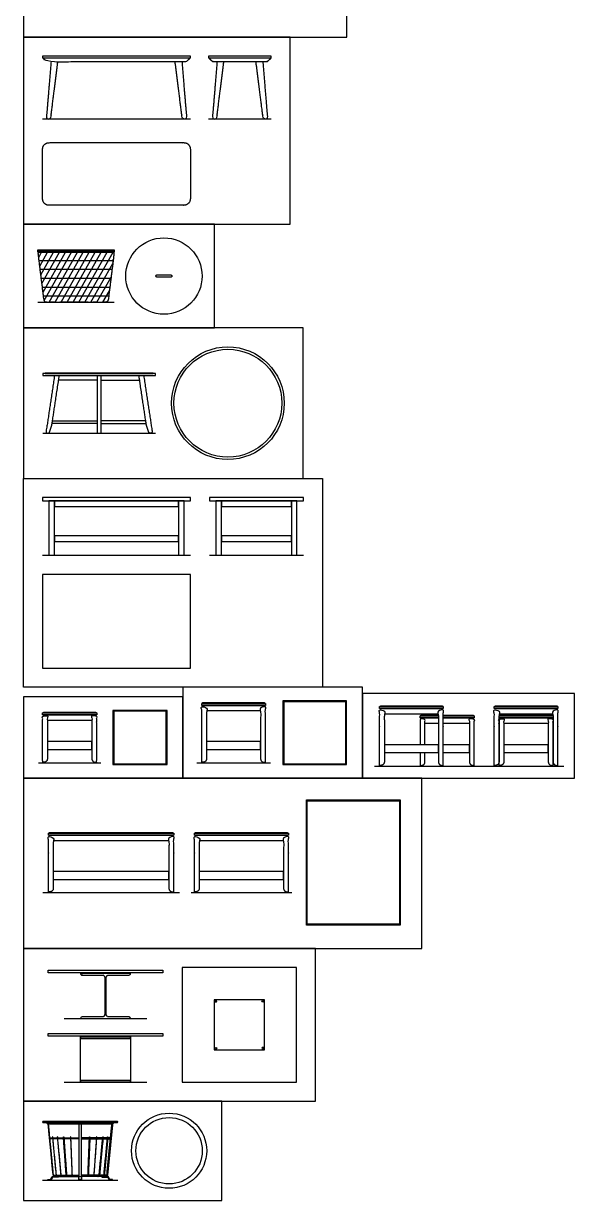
# Model space of a CAD drawing. Header units: millimetres. Extents: x 0.1 to 26.4, y -0.3 to 15.
# Drawn here: x 10.78 to 15.19, y 0.1 to 9.51 of the extents above; entities that cross this region are included whole.
import ezdxf

# ---------------------------------------------------------------- set-up
doc = ezdxf.new("R2010")
doc.units = ezdxf.units.MM
for name, color, linetype, true_color in [('2D$AG-DETAILS', 7, 'Continuous', 0x66ffff), ('2D$AG-DETAILS-DIAGRAM', 7, 'Continuous', 0xccff66), ('2D$AG-DIAGRAM', 7, 'Continuous', 0xfecc66), ('2D$AG-FURNITURE', 7, 'Continuous', 0x66ccff), ('2D$X-VPRT', 6, 'Continuous', 0xff00ff), ('AG-DIAGRAM', 7, 'Continuous', 0xfecc66), ('AG-FURNITURE', 7, 'Continuous', 0x66ccff), ('X-VPRT', 6, 'Continuous', 0xff00ff)]:
    doc.layers.add(name, color=color, linetype=linetype, true_color=true_color)

msp = doc.modelspace()

# ---------------------------------------------------------------- linework, layer by layer
at = {"layer": '2D$AG-DETAILS'}
for points in [[(12.8628, 3.594), (13.3581, 3.594), (13.3581, 4.0893), (12.8628, 4.0893)], [(11.505, 3.594), (11.9241, 3.594), (11.9241, 4.0131), (11.505, 4.0131)], [(13.7873, 3.299), (13.7873, 2.3117), (13.05, 2.3117), (13.05, 3.299)]]:
    msp.add_lwpolyline(points, close=True, dxfattribs=at)
msp.add_circle((12.4167, 6.475), 0.4309, dxfattribs=at)
at = {"layer": '2D$AG-DETAILS-DIAGRAM'}
msp.add_lwpolyline([(12.3082, 1.3084), (12.7083, 1.3084), (12.7083, 1.7084), (12.3082, 1.7084)], close=True, dxfattribs=at)
at = {"layer": '2D$AG-DETAILS-DIAGRAM', "extrusion": (0, 0, -1)}
for centre in [(-12.321, 1.6957), (-12.6955, 1.3212)]:
    msp.add_circle(centre, 0.00635, dxfattribs=at)
at = {"layer": '2D$AG-DETAILS-DIAGRAM'}
for centre in [(12.6955, 1.6957), (12.321, 1.3212)]:
    msp.add_circle(centre, 0.00635, dxfattribs=at)
at = {"layer": '2D$AG-DIAGRAM'}
for points in [[(10.9368, 8.7467), (12.1168, 8.7467)], [(12.263, 8.7467), (12.763, 8.7467)], [(10.8994, 7.2807), (11.5094, 7.2807)], [(10.9382, 6.235), (11.8382, 6.235)], [(10.9048, 3.6004), (11.4006, 3.6004)], [(12.1686, 3.6004), (12.7561, 3.6004)], [(13.5889, 3.5755), (15.1014, 3.5755)], [(10.938, 2.5653), (12.0298, 2.5653)], [(12.1224, 2.5653), (12.9275, 2.5653)], [(11.11, 1.5584), (11.768, 1.5584)], [(11.11, 1.0512), (11.768, 1.0512)], [(10.9368, 0.2668), (11.5368, 0.2668)]]:
    msp.add_lwpolyline(points, dxfattribs=at)
at = {"layer": '2D$AG-FURNITURE'}
for p, q in [((11.0848, 0.2959), (11.0848, 0.2962)), ((11.3888, 0.2959), (11.3888, 0.2962))]:
    msp.add_line(p, q, dxfattribs=at)
for points in [[(10.9368, 9.2467), (10.9368, 9.234), (12.1168, 9.234), (12.1168, 9.2467)], [(12.263, 9.2467), (12.263, 9.234), (12.763, 9.234), (12.763, 9.2467)], [(10.8994, 7.6998), (11.5094, 7.6998), (11.5094, 7.6871), (10.8994, 7.6871)], [(10.8994, 7.6871), (11.5094, 7.6871), (11.5094, 7.6808), (10.8994, 7.6808)], [(10.9382, 6.696), (11.8382, 6.696), (11.8382, 6.7118), (10.9382, 6.7118)], [(10.9573, 6.7118), (11.8192, 6.7118), (11.8192, 6.715), (10.9573, 6.715)], [(12.2083, 4.0766), (12.7163, 4.0766), (12.7163, 4.0607), (12.2083, 4.0607)], [(12.2147, 4.083), (12.71, 4.083), (12.71, 4.0766), (12.2147, 4.0766)], [(12.8564, 3.5877), (13.3644, 3.5877), (13.3644, 4.0957), (12.8564, 4.0957)], [(13.6286, 4.0518), (14.1366, 4.0518), (14.1366, 4.0359), (13.6286, 4.0359)], [(13.635, 4.0581), (14.1303, 4.0581), (14.1303, 4.0518), (13.635, 4.0518)], [(14.5445, 4.0518), (15.0525, 4.0518), (15.0525, 4.0359), (14.5445, 4.0359)], [(14.5508, 4.0581), (15.0461, 4.0581), (15.0461, 4.0518), (14.5508, 4.0518)], [(10.9368, 4.0004), (11.3686, 4.0004), (11.3686, 3.9845), (10.9368, 3.9845)], [(10.9432, 4.0068), (11.3623, 4.0068), (11.3623, 4.0004), (10.9432, 4.0004)], [(11.4987, 3.5877), (11.9305, 3.5877), (11.9305, 4.0195), (11.4987, 4.0195)], [(14.5826, 3.9756), (15.0144, 3.9756), (15.0144, 3.9597), (14.5826, 3.9597)], [(14.5889, 3.9819), (15.008, 3.9819), (15.008, 3.9756), (14.5889, 3.9756)], [(11.3305, 3.7077), (11.3305, 3.7712), (10.9749, 3.7712), (10.9749, 3.7077)], [(12.6782, 3.7077), (12.6782, 3.7712), (12.2464, 3.7712), (12.2464, 3.7077)], [(14.0985, 3.6829), (14.0985, 3.7464), (13.6667, 3.7464), (13.6667, 3.6829)], [(14.9763, 3.6829), (14.9763, 3.7464), (14.6207, 3.7464), (14.6207, 3.6829)], [(13.7936, 3.3053), (13.7936, 2.3053), (13.0436, 2.3053), (13.0436, 3.3053)], [(10.9839, 3.039), (11.9839, 3.039), (11.9839, 3.0231), (10.9839, 3.0231)], [(10.9902, 3.0453), (11.9775, 3.0453), (11.9775, 3.039), (10.9902, 3.039)], [(12.15, 3.039), (12.9, 3.039), (12.9, 3.0231), (12.15, 3.0231)], [(12.1563, 3.0453), (12.8936, 3.0453), (12.8936, 3.039), (12.1563, 3.039)], [(11.9458, 2.6701), (11.9458, 2.7336), (11.022, 2.7336), (11.022, 2.6701)], [(12.8619, 2.6701), (12.8619, 2.7336), (12.1881, 2.7336), (12.1881, 2.6701)], [(10.9818, 1.9458), (11.8962, 1.9458), (11.8962, 1.9236), (10.9818, 1.9236)], [(11.2455, 1.9184), (11.2582, 1.9184), (11.2582, 1.9236), (11.2455, 1.9236)], [(11.6326, 1.9184), (11.6199, 1.9184), (11.6199, 1.9236), (11.6326, 1.9236)], [(12.051, 1.0512), (12.9654, 1.0512), (12.9654, 1.9656), (12.051, 1.9656)], [(10.9818, 1.4386), (11.8962, 1.4386), (11.8962, 1.4163), (10.9818, 1.4163)], [(11.239, 1.3984), (11.6391, 1.3984), (11.6391, 1.4111), (11.239, 1.4111)], [(11.239, 1.0512), (11.239, 1.4111), (11.6391, 1.4111), (11.6391, 1.0512)], [(11.2455, 1.4112), (11.2582, 1.4112), (11.2582, 1.4163), (11.2455, 1.4163)], [(11.6326, 1.4112), (11.6199, 1.4112), (11.6199, 1.4163), (11.6326, 1.4163)], [(11.239, 1.0512), (11.6391, 1.0512), (11.6391, 1.0639), (11.239, 1.0639)], [(11.2273, 0.2962), (11.2463, 0.2962), (11.2463, 0.7178), (11.2273, 0.7178)], [(11.0629, 0.2906), (11.0169, 0.2906), (11.0039, 0.2668), (10.9774, 0.2668), (10.9774, 0.2724), (11.0006, 0.2724), (11.0136, 0.2962), (11.0629, 0.2962)], [(11.2273, 0.2962), (11.2463, 0.2962), (11.2463, 0.2668), (11.2273, 0.2668)], [(11.4107, 0.2906), (11.4567, 0.2906), (11.4697, 0.2668), (11.4963, 0.2668), (11.4963, 0.2724), (11.473, 0.2724), (11.46, 0.2962), (11.4107, 0.2962)], [(11.2273, 0.2668), (11.2463, 0.2668), (11.2463, 0.2724), (11.2273, 0.2724)]]:
    msp.add_lwpolyline(points, close=True, dxfattribs=at)
for points in [[(10.9054, 7.6396), (10.9286, 7.6809)], [(10.914, 7.5703), (10.9763, 7.6809)], [(10.9227, 7.501), (11.0239, 7.6809)], [(10.9314, 7.4318), (11.0715, 7.6809)], [(10.94, 7.3625), (11.1191, 7.6809)], [(10.95, 7.2955), (11.1667, 7.6808)], [(10.9893, 7.2807), (11.2143, 7.6808)], [(11.0369, 7.2807), (11.262, 7.6808)], [(11.0845, 7.2807), (11.3096, 7.6808)], [(11.1322, 7.2807), (11.3572, 7.6808)], [(11.1798, 7.2807), (11.4048, 7.6808)], [(11.2274, 7.2807), (11.4525, 7.6808)], [(11.275, 7.2807), (11.4998, 7.6803)], [(10.9083, 7.616), (11.5006, 7.616)], [(10.9172, 7.5449), (11.4917, 7.5449)], [(11.3227, 7.2807), (11.4975, 7.5915)], [(10.9261, 7.4738), (11.4828, 7.4738)], [(11.3703, 7.2807), (11.4839, 7.4827)], [(10.935, 7.4026), (11.4739, 7.4026)], [(11.4179, 7.2807), (11.4703, 7.3738)], [(10.9439, 7.3315), (11.465, 7.3315)], [(11.3724, 6.696), (11.3724, 6.235), (11.4041, 6.235), (11.4041, 6.696)], [(11.3724, 6.6579), (11.0645, 6.6579)], [(11.4041, 6.6579), (11.7119, 6.6579)], [(11.3724, 6.3122), (11.0125, 6.3122)], [(11.0158, 6.3345), (11.3724, 6.3345)], [(11.7606, 6.3345), (11.4041, 6.3345)], [(11.4041, 6.3122), (11.764, 6.3122)], [(12.2147, 4.0544), (12.2147, 4.0607), (12.71, 4.0607), (12.71, 4.0544)], [(10.9432, 3.9782), (10.9432, 3.9845), (11.3623, 3.9845), (11.3623, 3.9782)], [(12.6782, 4.0163), (12.2464, 4.0163)], [(13.635, 4.0296), (13.635, 4.0359), (14.1303, 4.0359), (14.1303, 4.0296)], [(14.0985, 3.9915), (13.6667, 3.9915)], [(14.0985, 3.9597), (13.9528, 3.9597), (13.9528, 3.9756), (14.0985, 3.9756)], [(14.0985, 3.9756), (13.9591, 3.9756), (13.9591, 3.9819), (14.0985, 3.9819)], [(13.9591, 3.9534), (13.9591, 3.9597), (14.0985, 3.9597)], [(14.1366, 3.9819), (14.3782, 3.9819), (14.3782, 3.9756), (14.1366, 3.9756)], [(14.1366, 3.9756), (14.3846, 3.9756), (14.3846, 3.9597), (14.1366, 3.9597)], [(14.1366, 3.9597), (14.3782, 3.9597), (14.3782, 3.9534)], [(14.5508, 4.0296), (14.5508, 4.0359), (15.0461, 4.0359), (15.0461, 4.0296)], [(15.0144, 3.9915), (14.5826, 3.9915)], [(14.5889, 3.9534), (14.5889, 3.9597), (15.008, 3.9597), (15.008, 3.9534)], [(11.3305, 3.9401), (10.9749, 3.9401)], [(14.0985, 3.9153), (13.9909, 3.9153)], [(14.3465, 3.9153), (14.1366, 3.9153)], [(14.9763, 3.9153), (14.6207, 3.9153)], [(14.1366, 3.6829), (14.3465, 3.6829), (14.3465, 3.7464), (14.1366, 3.7464)], [(10.9902, 3.0167), (10.9902, 3.0231), (11.9775, 3.0231), (11.9775, 3.0167)], [(12.1563, 3.0167), (12.1563, 3.0231), (12.8936, 3.0231), (12.8936, 3.0167)], [(11.9458, 2.9786), (11.022, 2.9786)], [(12.8619, 2.9786), (12.1881, 2.9786)], [(10.9644, 0.7273), (11.5093, 0.7273)]]:
    msp.add_lwpolyline(points, dxfattribs=at)
for centre, radius in [((11.9057, 7.4907), 0.305), ((12.4167, 6.475), 0.45), ((11.9473, 0.5018), 0.3), ((11.9473, 0.5018), 0.2651)]:
    msp.add_circle(centre, radius, dxfattribs=at)
for points, weights, knots in [([(10.9368, 9.234), (10.9511, 9.2206), (10.9654, 9.2073), (10.9686, 9.2043), (10.9725, 9.2043), (11.7668, 9.2043), (12.0812, 9.2043), (12.0851, 9.2043), (12.0883, 9.2073), (12.1025, 9.2206), (12.1168, 9.234)], [1, 1, 1, 0.953737888657, 1, 1, 1, 0.953737888657, 1, 1, 1], [-0.127152, -0.127152, -0.127152, -0.012816, -0.012816, 0.012014, 0.012014, 1.252116, 1.252116, 1.276946, 1.276946, 1.391281, 1.391281, 1.391281]), ([(12.263, 9.234), (12.2773, 9.2206), (12.2916, 9.2073), (12.2948, 9.2043), (12.2987, 9.2043), (12.513, 9.2043), (12.7273, 9.2043), (12.7313, 9.2043), (12.7345, 9.2073), (12.7487, 9.2206), (12.763, 9.234)], [1, 1, 1, 0.953737888657, 1, 1, 1, 0.953737888657, 1, 1, 1], [-0.127152, -0.127152, -0.127152, -0.012816, -0.012816, 0.012014, 0.012014, 1.252116, 1.252116, 1.276946, 1.276946, 1.391281, 1.391281, 1.391281]), ([(11.0043, 9.2043), (10.9833, 8.9512), (10.9673, 8.7577), (10.9669, 8.7532), (10.97, 8.7498), (10.973, 8.7465), (10.9775, 8.7465), (10.9847, 8.7465), (10.9919, 8.7465), (11.0009, 8.7465), (11.002, 8.7555), (11.0269, 8.9519), (11.0587, 9.2043)], [1, 1, 1, 0.915769417657, 1, 0.915769417657, 1, 1, 1, 0.750110678877, 1, 1, 1], [0.047014, 0.047014, 0.047014, 0.920585, 0.920585, 0.948447, 0.948447, 0.976309, 0.976309, 1.023293, 1.023293, 1.071994, 1.071994, 2.367923, 2.367923, 2.367923]), ([(12.0493, 9.2043), (12.0703, 8.9512), (12.0863, 8.7577), (12.0867, 8.7532), (12.0837, 8.7498), (12.0806, 8.7465), (12.0761, 8.7465), (12.0689, 8.7465), (12.0618, 8.7465), (12.0527, 8.7465), (12.0516, 8.7555), (12.0268, 8.9519), (11.9949, 9.2043)], [1, 1, 1, 0.915769417657, 1, 0.915769417657, 1, 1, 1, 0.750110678877, 1, 1, 1], [0.047014, 0.047014, 0.047014, 0.920585, 0.920585, 0.948447, 0.948447, 0.976309, 0.976309, 1.023293, 1.023293, 1.071994, 1.071994, 2.367923, 2.367923, 2.367923]), ([(12.3305, 9.2043), (12.3095, 8.9512), (12.2935, 8.7577), (12.2931, 8.7532), (12.2962, 8.7498), (12.2992, 8.7465), (12.3037, 8.7465), (12.3109, 8.7465), (12.318, 8.7465), (12.3271, 8.7465), (12.3282, 8.7555), (12.353, 8.9519), (12.3849, 9.2043)], [1, 1, 1, 0.915769417657, 1, 0.915769417657, 1, 1, 1, 0.750110678877, 1, 1, 1], [0.047014, 0.047014, 0.047014, 0.920585, 0.920585, 0.948447, 0.948447, 0.976309, 0.976309, 1.023293, 1.023293, 1.071994, 1.071994, 2.367923, 2.367923, 2.367923]), ([(12.6955, 9.2043), (12.7165, 8.9512), (12.7325, 8.7577), (12.7329, 8.7532), (12.7298, 8.7498), (12.7268, 8.7465), (12.7223, 8.7465), (12.7151, 8.7465), (12.708, 8.7465), (12.6989, 8.7465), (12.6978, 8.7555), (12.673, 8.9519), (12.6411, 9.2043)], [1, 1, 1, 0.915769417657, 1, 0.915769417657, 1, 1, 1, 0.750110678877, 1, 1, 1], [0.047014, 0.047014, 0.047014, 0.920585, 0.920585, 0.948447, 0.948447, 0.976309, 0.976309, 1.023293, 1.023293, 1.071994, 1.071994, 2.367923, 2.367923, 2.367923]), ([(10.9368, 8.1072), (10.9368, 8.0564), (10.9876, 8.0564), (11.5268, 8.0564), (12.066, 8.0564), (12.1168, 8.0564), (12.1168, 8.1072), (12.1168, 8.3064), (12.1168, 8.5056), (12.1168, 8.5564), (12.066, 8.5564), (11.5268, 8.5564), (10.9876, 8.5564), (10.9368, 8.5564), (10.9368, 8.5056), (10.9368, 8.3064), (10.9368, 8.1072)], [1, 0.707106781187, 1, 1, 1, 0.707106781187, 1, 1, 1, 0.707106781187, 1, 1, 1, 0.707106781187, 1, 1, 1], [0, 0, 0, 0.261799, 0.261799, 3.799857, 3.799857, 4.061657, 4.061657, 5.368743, 5.368743, 5.630543, 5.630543, 9.1686, 9.1686, 9.4304, 9.4304, 10.737486, 10.737486, 10.737486]), ([(11.8517, 7.4812), (11.9057, 7.4812), (11.9597, 7.4812), (11.9692, 7.4812), (11.9692, 7.4907), (11.9692, 7.5002), (11.9597, 7.5002), (11.9057, 7.5002), (11.8517, 7.5002), (11.8422, 7.5002), (11.8422, 7.4907), (11.8422, 7.4812), (11.8517, 7.4812)], [1, 1, 1, 0.707106781187, 1, 0.707106781187, 1, 1, 1, 0.707106781187, 1, 0.707106781187, 1], [0, 0, 0, 0.416667, 0.416667, 0.465754, 0.465754, 0.514841, 0.514841, 0.931508, 0.931508, 0.980595, 0.980595, 1.029683, 1.029683, 1.029683]), ([(11.0321, 6.696), (10.9957, 6.4539), (10.9638, 6.2418), (10.9634, 6.2391), (10.9652, 6.2371), (10.9669, 6.235), (10.9696, 6.235), (10.9742, 6.235), (10.9812, 6.235), (10.9893, 6.235), (10.9927, 6.2452), (11.0016, 6.2723), (11.0106, 6.2995), (11.0382, 6.4827), (11.0702, 6.696)], [1, 1, 1, 0.908948787013, 1, 0.908948787013, 1, 1, 1, 1, 1, 1, 1, 1, 1], [0.006425, 0.006425, 0.006425, 0.986246, 0.986246, 1.002939, 1.002939, 1.019632, 1.019632, 1.456131, 1.456131, 1.517967, 1.517967, 1.711272, 1.711272, 3.126105, 3.126105, 3.126105]), ([(11.7443, 6.696), (11.7807, 6.4539), (11.8127, 6.2418), (11.8131, 6.2391), (11.8113, 6.2371), (11.8095, 6.235), (11.8068, 6.235), (11.8023, 6.235), (11.7953, 6.235), (11.7871, 6.235), (11.7838, 6.2452), (11.7748, 6.2723), (11.7659, 6.2995), (11.7383, 6.4827), (11.7062, 6.696)], [1, 1, 1, 0.908948787013, 1, 0.908948787013, 1, 1, 1, 1, 1, 1, 1, 1, 1], [0.006425, 0.006425, 0.006425, 0.986246, 0.986246, 1.002939, 1.002939, 1.019632, 1.019632, 1.456131, 1.456131, 1.517967, 1.517967, 1.711272, 1.711272, 3.126105, 3.126105, 3.126105]), ([(12.2187, 3.6059), (12.2464, 3.6059), (12.2464, 3.6337), (12.2464, 3.8454), (12.2464, 4.0544), (12.2242, 4.0544), (12.2083, 4.0544), (12.2083, 3.8302), (12.2083, 3.6059), (12.2167, 3.6059), (12.2187, 3.6059)], [1, 0.707106781186, 1, 1, 1, 1, 1, 1, 1, 1, 1], [1.858427, 1.858427, 1.858427, 2.001641, 2.001641, 2.939313, 2.939313, 2.960146, 2.960146, 4.422926, 4.422926, 4.79774, 4.79774, 4.79774]), ([(12.706, 3.6059), (12.6782, 3.6059), (12.6782, 3.6337), (12.6782, 3.8454), (12.6782, 4.0544), (12.7005, 4.0544), (12.7163, 4.0544), (12.7163, 3.8302), (12.7163, 3.6059), (12.708, 3.6059), (12.706, 3.6059)], [1, 0.707106781186, 1, 1, 1, 1, 1, 1, 1, 1, 1], [1.858427, 1.858427, 1.858427, 2.001641, 2.001641, 2.939313, 2.939313, 2.960146, 2.960146, 4.422926, 4.422926, 4.79774, 4.79774, 4.79774]), ([(10.9471, 3.6059), (10.9749, 3.6059), (10.9749, 3.6337), (10.9749, 3.8454), (10.9749, 3.9782), (10.9527, 3.9782), (10.9368, 3.9782), (10.9368, 3.8302), (10.9368, 3.6059), (10.9451, 3.6059), (10.9471, 3.6059)], [1, 0.707106781186, 1, 1, 1, 1, 1, 1, 1, 1, 1], [1.858427, 1.858427, 1.858427, 2.001641, 2.001641, 2.939313, 2.939313, 2.960146, 2.960146, 4.422926, 4.422926, 4.79774, 4.79774, 4.79774]), ([(11.3583, 3.6059), (11.3305, 3.6059), (11.3305, 3.6337), (11.3305, 3.8454), (11.3305, 3.9782), (11.3527, 3.9782), (11.3686, 3.9782), (11.3686, 3.8302), (11.3686, 3.6059), (11.3603, 3.6059), (11.3583, 3.6059)], [1, 0.707106781186, 1, 1, 1, 1, 1, 1, 1, 1, 1], [1.858427, 1.858427, 1.858427, 2.001641, 2.001641, 2.939313, 2.939313, 2.960146, 2.960146, 4.422926, 4.422926, 4.79774, 4.79774, 4.79774]), ([(13.6389, 3.5811), (13.6667, 3.5811), (13.6667, 3.6089), (13.6667, 3.8205), (13.6667, 4.0296), (13.6445, 4.0296), (13.6286, 4.0296), (13.6286, 3.8053), (13.6286, 3.5811), (13.6369, 3.5811), (13.6389, 3.5811)], [1, 0.707106781186, 1, 1, 1, 1, 1, 1, 1, 1, 1], [1.858427, 1.858427, 1.858427, 2.001641, 2.001641, 2.939313, 2.939313, 2.960146, 2.960146, 4.422926, 4.422926, 4.79774, 4.79774, 4.79774]), ([(14.1263, 3.5811), (14.0985, 3.5811), (14.0985, 3.6089), (14.0985, 3.8205), (14.0985, 4.0296), (14.1207, 4.0296), (14.1366, 4.0296), (14.1366, 3.8053), (14.1366, 3.5811), (14.1283, 3.5811), (14.1263, 3.5811)], [1, 0.707106781186, 1, 1, 1, 1, 1, 1, 1, 1, 1], [1.858427, 1.858427, 1.858427, 2.001641, 2.001641, 2.939313, 2.939313, 2.960146, 2.960146, 4.422926, 4.422926, 4.79774, 4.79774, 4.79774]), ([(14.3743, 3.5811), (14.3465, 3.5811), (14.3465, 3.6089), (14.3465, 3.8205), (14.3465, 3.9534), (14.3687, 3.9534), (14.3846, 3.9534), (14.3846, 3.8053), (14.3846, 3.5811), (14.3762, 3.5811), (14.3743, 3.5811)], [1, 0.707106781186, 1, 1, 1, 1, 1, 1, 1, 1, 1], [1.858427, 1.858427, 1.858427, 2.001641, 2.001641, 2.939313, 2.939313, 2.960146, 2.960146, 4.422926, 4.422926, 4.79774, 4.79774, 4.79774]), ([(14.5548, 3.5811), (14.5826, 3.5811), (14.5826, 3.6089), (14.5826, 3.8205), (14.5826, 4.0296), (14.5603, 4.0296), (14.5445, 4.0296), (14.5445, 3.8053), (14.5445, 3.5811), (14.5528, 3.5811), (14.5548, 3.5811)], [1, 0.707106781186, 1, 1, 1, 1, 1, 1, 1, 1, 1], [1.858427, 1.858427, 1.858427, 2.001641, 2.001641, 2.939313, 2.939313, 2.960146, 2.960146, 4.422926, 4.422926, 4.79774, 4.79774, 4.79774]), ([(14.5929, 3.5811), (14.6207, 3.5811), (14.6207, 3.6089), (14.6207, 3.8205), (14.6207, 3.9534), (14.5984, 3.9534), (14.5826, 3.9534), (14.5826, 3.8053), (14.5826, 3.5811), (14.5909, 3.5811), (14.5929, 3.5811)], [1, 0.707106781186, 1, 1, 1, 1, 1, 1, 1, 1, 1], [1.858427, 1.858427, 1.858427, 2.001641, 2.001641, 2.939313, 2.939313, 2.960146, 2.960146, 4.422926, 4.422926, 4.79774, 4.79774, 4.79774]), ([(15.004, 3.5811), (14.9763, 3.5811), (14.9763, 3.6089), (14.9763, 3.8205), (14.9763, 3.9534), (14.9985, 3.9534), (15.0144, 3.9534), (15.0144, 3.8053), (15.0144, 3.5811), (15.006, 3.5811), (15.004, 3.5811)], [1, 0.707106781186, 1, 1, 1, 1, 1, 1, 1, 1, 1], [1.858427, 1.858427, 1.858427, 2.001641, 2.001641, 2.939313, 2.939313, 2.960146, 2.960146, 4.422926, 4.422926, 4.79774, 4.79774, 4.79774]), ([(15.0421, 3.5811), (15.0144, 3.5811), (15.0144, 3.6089), (15.0144, 3.8205), (15.0144, 4.0296), (15.0366, 4.0296), (15.0525, 4.0296), (15.0525, 3.8053), (15.0525, 3.5811), (15.0441, 3.5811), (15.0421, 3.5811)], [1, 0.707106781186, 1, 1, 1, 1, 1, 1, 1, 1, 1], [1.858427, 1.858427, 1.858427, 2.001641, 2.001641, 2.939313, 2.939313, 2.960146, 2.960146, 4.422926, 4.422926, 4.79774, 4.79774, 4.79774]), ([(13.9528, 3.6829), (13.9528, 3.6341), (13.9528, 3.5811), (13.9547, 3.5811), (13.9631, 3.5811), (13.9909, 3.5811), (13.9909, 3.6089), (13.9909, 3.6472), (13.9909, 3.6829)], [1, 1, 1, 1, 1, 0.707106781186, 1, 1, 1], [4.076951, 4.076951, 4.076951, 4.422926, 4.422926, 4.79774, 4.79774, 4.940954, 4.940954, 5.11064, 5.11064, 5.11064]), ([(10.9387, 3.6059), (10.9387, 3.6051), (10.9387, 3.6042), (10.9387, 3.6004), (10.9426, 3.6004), (10.9443, 3.6004), (10.9476, 3.6004), (10.9514, 3.6004), (10.9514, 3.6042), (10.9514, 3.6052), (10.9514, 3.6063)], [1, 1, 1, 0.707106781187, 1, 1, 1, 0.707106781186, 1, 1, 1], [0.0214782, 0.0214782, 0.0214782, 0.02453299, 0.02453299, 0.04429542, 0.04429542, 0.08163312, 0.08163312, 0.10139554, 0.10139554, 0.10504429, 0.10504429, 0.10504429]), ([(11.3667, 3.6059), (11.3667, 3.6051), (11.3667, 3.6042), (11.3667, 3.6004), (11.3629, 3.6004), (11.3606, 3.6004), (11.3578, 3.6004), (11.354, 3.6004), (11.354, 3.6042), (11.354, 3.6052), (11.354, 3.6063)], [1, 1, 1, 0.707106781187, 1, 1, 1, 0.707106781186, 1, 1, 1], [0.0214782, 0.0214782, 0.0214782, 0.02453299, 0.02453299, 0.04429542, 0.04429542, 0.08163312, 0.08163312, 0.10139554, 0.10139554, 0.10504429, 0.10504429, 0.10504429]), ([(12.2103, 3.6059), (12.2103, 3.6051), (12.2103, 3.6042), (12.2103, 3.6004), (12.2141, 3.6004), (12.2163, 3.6004), (12.2191, 3.6004), (12.223, 3.6004), (12.223, 3.6042), (12.223, 3.6052), (12.223, 3.6063)], [1, 1, 1, 0.707106781187, 1, 1, 1, 0.707106781186, 1, 1, 1], [0.0214782, 0.0214782, 0.0214782, 0.02453299, 0.02453299, 0.04429542, 0.04429542, 0.08163312, 0.08163312, 0.10139554, 0.10139554, 0.10504429, 0.10504429, 0.10504429]), ([(12.7144, 3.6059), (12.7144, 3.6051), (12.7144, 3.6042), (12.7144, 3.6004), (12.7106, 3.6004), (12.7081, 3.6004), (12.7056, 3.6004), (12.7017, 3.6004), (12.7017, 3.6042), (12.7017, 3.6052), (12.7017, 3.6063)], [1, 1, 1, 0.707106781187, 1, 1, 1, 0.707106781186, 1, 1, 1], [0.0214782, 0.0214782, 0.0214782, 0.02453299, 0.02453299, 0.04429542, 0.04429542, 0.08163312, 0.08163312, 0.10139554, 0.10139554, 0.10504429, 0.10504429, 0.10504429]), ([(13.6305, 3.5811), (13.6305, 3.5802), (13.6305, 3.5794), (13.6305, 3.5755), (13.6344, 3.5755), (13.6366, 3.5755), (13.6394, 3.5755), (13.6432, 3.5755), (13.6432, 3.5794), (13.6432, 3.5804), (13.6432, 3.5814)], [1, 1, 1, 0.707106781187, 1, 1, 1, 0.707106781186, 1, 1, 1], [0.0214782, 0.0214782, 0.0214782, 0.02453299, 0.02453299, 0.04429542, 0.04429542, 0.08163312, 0.08163312, 0.10139554, 0.10139554, 0.10504429, 0.10504429, 0.10504429]), ([(13.9547, 3.5811), (13.9547, 3.5802), (13.9547, 3.5794), (13.9547, 3.5755), (13.9585, 3.5755), (13.9601, 3.5755), (13.9636, 3.5755), (13.9674, 3.5755), (13.9674, 3.5794), (13.9674, 3.5804), (13.9674, 3.5814)], [1, 1, 1, 0.707106781187, 1, 1, 1, 0.707106781186, 1, 1, 1], [0.0214782, 0.0214782, 0.0214782, 0.02453299, 0.02453299, 0.04429542, 0.04429542, 0.08163312, 0.08163312, 0.10139554, 0.10139554, 0.10504429, 0.10504429, 0.10504429]), ([(14.1347, 3.5811), (14.1347, 3.5802), (14.1347, 3.5794), (14.1347, 3.5755), (14.1309, 3.5755), (14.1284, 3.5755), (14.1258, 3.5755), (14.122, 3.5755), (14.122, 3.5794), (14.122, 3.5804), (14.122, 3.5814)], [1, 1, 1, 0.707106781187, 1, 1, 1, 0.707106781186, 1, 1, 1], [0.0214782, 0.0214782, 0.0214782, 0.02453299, 0.02453299, 0.04429542, 0.04429542, 0.08163312, 0.08163312, 0.10139554, 0.10139554, 0.10504429, 0.10504429, 0.10504429]), ([(14.3826, 3.5811), (14.3826, 3.5802), (14.3826, 3.5794), (14.3826, 3.5755), (14.3788, 3.5755), (14.3754, 3.5755), (14.3738, 3.5755), (14.3699, 3.5755), (14.3699, 3.5794), (14.3699, 3.5804), (14.3699, 3.5814)], [1, 1, 1, 0.707106781187, 1, 1, 1, 0.707106781186, 1, 1, 1], [0.0214782, 0.0214782, 0.0214782, 0.02453299, 0.02453299, 0.04429542, 0.04429542, 0.08163312, 0.08163312, 0.10139554, 0.10139554, 0.10504429, 0.10504429, 0.10504429]), ([(14.5464, 3.5811), (14.5464, 3.5802), (14.5464, 3.5794), (14.5464, 3.5755), (14.5502, 3.5755), (14.5524, 3.5755), (14.5553, 3.5755), (14.5591, 3.5755), (14.5591, 3.5794), (14.5591, 3.5804), (14.5591, 3.5814)], [1, 1, 1, 0.707106781187, 1, 1, 1, 0.707106781186, 1, 1, 1], [0.0214782, 0.0214782, 0.0214782, 0.02453299, 0.02453299, 0.04429542, 0.04429542, 0.08163312, 0.08163312, 0.10139554, 0.10139554, 0.10504429, 0.10504429, 0.10504429]), ([(14.5845, 3.5811), (14.5845, 3.5802), (14.5845, 3.5794), (14.5845, 3.5755), (14.5883, 3.5755), (14.59, 3.5755), (14.5934, 3.5755), (14.5972, 3.5755), (14.5972, 3.5794), (14.5972, 3.5804), (14.5972, 3.5814)], [1, 1, 1, 0.707106781187, 1, 1, 1, 0.707106781186, 1, 1, 1], [0.0214782, 0.0214782, 0.0214782, 0.02453299, 0.02453299, 0.04429542, 0.04429542, 0.08163312, 0.08163312, 0.10139554, 0.10139554, 0.10504429, 0.10504429, 0.10504429]), ([(15.0124, 3.5811), (15.0124, 3.5802), (15.0124, 3.5794), (15.0124, 3.5755), (15.0086, 3.5755), (15.0063, 3.5755), (15.0036, 3.5755), (14.9997, 3.5755), (14.9997, 3.5794), (14.9997, 3.5804), (14.9997, 3.5814)], [1, 1, 1, 0.707106781187, 1, 1, 1, 0.707106781186, 1, 1, 1], [0.0214782, 0.0214782, 0.0214782, 0.02453299, 0.02453299, 0.04429542, 0.04429542, 0.08163312, 0.08163312, 0.10139554, 0.10139554, 0.10504429, 0.10504429, 0.10504429]), ([(15.0505, 3.5811), (15.0505, 3.5802), (15.0505, 3.5794), (15.0505, 3.5755), (15.0467, 3.5755), (15.0442, 3.5755), (15.0417, 3.5755), (15.0378, 3.5755), (15.0378, 3.5794), (15.0378, 3.5804), (15.0378, 3.5814)], [1, 1, 1, 0.707106781187, 1, 1, 1, 0.707106781186, 1, 1, 1], [0.0214782, 0.0214782, 0.0214782, 0.02453299, 0.02453299, 0.04429542, 0.04429542, 0.08163312, 0.08163312, 0.10139554, 0.10139554, 0.10504429, 0.10504429, 0.10504429]), ([(10.9942, 2.5709), (11.022, 2.5709), (11.022, 2.5987), (11.022, 2.8077), (11.022, 3.0167), (10.9997, 3.0167), (10.9839, 3.0167), (10.9839, 2.7938), (10.9839, 2.5709), (10.9922, 2.5709), (10.9942, 2.5709)], [1, 0.707106781186, 1, 1, 1, 1, 1, 1, 1, 1, 1], [1.858427, 1.858427, 1.858427, 2.001641, 2.001641, 2.939313, 2.939313, 2.960146, 2.960146, 4.422926, 4.422926, 4.79774, 4.79774, 4.79774]), ([(11.9736, 2.5709), (11.9458, 2.5709), (11.9458, 2.5987), (11.9458, 2.8077), (11.9458, 3.0167), (11.968, 3.0167), (11.9839, 3.0167), (11.9839, 2.7938), (11.9839, 2.5709), (11.9755, 2.5709), (11.9736, 2.5709)], [1, 0.707106781186, 1, 1, 1, 1, 1, 1, 1, 1, 1], [1.858427, 1.858427, 1.858427, 2.001641, 2.001641, 2.939313, 2.939313, 2.960146, 2.960146, 4.422926, 4.422926, 4.79774, 4.79774, 4.79774]), ([(12.1603, 2.5709), (12.1881, 2.5709), (12.1881, 2.5987), (12.1881, 2.8077), (12.1881, 3.0167), (12.1658, 3.0167), (12.15, 3.0167), (12.15, 2.7938), (12.15, 2.5709), (12.1583, 2.5709), (12.1603, 2.5709)], [1, 0.707106781186, 1, 1, 1, 1, 1, 1, 1, 1, 1], [1.858427, 1.858427, 1.858427, 2.001641, 2.001641, 2.939313, 2.939313, 2.960146, 2.960146, 4.422926, 4.422926, 4.79774, 4.79774, 4.79774]), ([(12.8896, 2.5709), (12.8619, 2.5709), (12.8619, 2.5987), (12.8619, 2.8077), (12.8619, 3.0167), (12.8841, 3.0167), (12.9, 3.0167), (12.9, 2.7938), (12.9, 2.5709), (12.8916, 2.5709), (12.8896, 2.5709)], [1, 0.707106781186, 1, 1, 1, 1, 1, 1, 1, 1, 1], [1.858427, 1.858427, 1.858427, 2.001641, 2.001641, 2.939313, 2.939313, 2.960146, 2.960146, 4.422926, 4.422926, 4.79774, 4.79774, 4.79774]), ([(10.9858, 2.5709), (10.9858, 2.57), (10.9858, 2.5691), (10.9858, 2.5653), (10.9896, 2.5653), (10.9923, 2.5653), (10.9947, 2.5653), (10.9985, 2.5653), (10.9985, 2.5691), (10.9985, 2.5702), (10.9985, 2.5712)], [1, 1, 1, 0.707106781187, 1, 1, 1, 0.707106781186, 1, 1, 1], [0.0214782, 0.0214782, 0.0214782, 0.02453299, 0.02453299, 0.04429542, 0.04429542, 0.08163312, 0.08163312, 0.10139554, 0.10139554, 0.10504429, 0.10504429, 0.10504429]), ([(11.9819, 2.5709), (11.9819, 2.57), (11.9819, 2.5691), (11.9819, 2.5653), (11.9781, 2.5653), (11.9754, 2.5653), (11.9731, 2.5653), (11.9692, 2.5653), (11.9692, 2.5691), (11.9692, 2.5702), (11.9692, 2.5712)], [1, 1, 1, 0.707106781187, 1, 1, 1, 0.707106781186, 1, 1, 1], [0.0214782, 0.0214782, 0.0214782, 0.02453299, 0.02453299, 0.04429542, 0.04429542, 0.08163312, 0.08163312, 0.10139554, 0.10139554, 0.10504429, 0.10504429, 0.10504429]), ([(12.1519, 2.5709), (12.1519, 2.57), (12.1519, 2.5691), (12.1519, 2.5653), (12.1557, 2.5653), (12.1585, 2.5653), (12.1607, 2.5653), (12.1646, 2.5653), (12.1646, 2.5691), (12.1646, 2.5702), (12.1646, 2.5712)], [1, 1, 1, 0.707106781187, 1, 1, 1, 0.707106781186, 1, 1, 1], [0.0214782, 0.0214782, 0.0214782, 0.02453299, 0.02453299, 0.04429542, 0.04429542, 0.08163312, 0.08163312, 0.10139554, 0.10139554, 0.10504429, 0.10504429, 0.10504429]), ([(12.898, 2.5709), (12.898, 2.57), (12.898, 2.5691), (12.898, 2.5653), (12.8942, 2.5653), (12.891, 2.5653), (12.8892, 2.5653), (12.8853, 2.5653), (12.8853, 2.5691), (12.8853, 2.5702), (12.8853, 2.5712)], [1, 1, 1, 0.707106781187, 1, 1, 1, 0.707106781186, 1, 1, 1], [0.0214782, 0.0214782, 0.0214782, 0.02453299, 0.02453299, 0.04429542, 0.04429542, 0.08163312, 0.08163312, 0.10139554, 0.10139554, 0.10504429, 0.10504429, 0.10504429]), ([(11.6264, 1.5711), (11.6391, 1.5711), (11.6391, 1.5584), (11.439, 1.5584), (11.239, 1.5584), (11.239, 1.5711), (11.2517, 1.5711), (11.3327, 1.5711), (11.4136, 1.5711), (11.4327, 1.5711), (11.4327, 1.5902), (11.4327, 1.7384), (11.4327, 1.8866), (11.4327, 1.9057), (11.4136, 1.9057), (11.3327, 1.9057), (11.2517, 1.9057), (11.239, 1.9057), (11.239, 1.9184), (11.3359, 1.9184), (11.4327, 1.9184), (11.439, 1.9184), (11.4454, 1.9184), (11.5422, 1.9184), (11.6391, 1.9184), (11.6391, 1.9057), (11.6264, 1.9057), (11.5454, 1.9057), (11.4644, 1.9057), (11.4454, 1.9057), (11.4454, 1.8866), (11.4454, 1.7384), (11.4454, 1.5902), (11.4454, 1.5711), (11.4644, 1.5711), (11.5454, 1.5711), (11.6264, 1.5711)], [1, 0.707106781187, 1, 1, 1, 0.707106781187, 1, 1, 1, 0.707106781187, 1, 1, 1, 0.707106781187, 1, 1, 1, 0.707106781187, 1, 1, 1, 1, 1, 1, 1, 0.707106781187, 1, 1, 1, 0.707106781187, 1, 1, 1, 0.707106781187, 1, 1, 1], [-2.445357, -2.445357, -2.445357, -2.379908, -2.379908, -1.067408, -1.067408, -1.001958, -1.001958, -0.597196, -0.597196, -0.499021, -0.499021, 0.473479, 0.473479, 0.571654, 0.571654, 0.976416, 0.976416, 1.041865, 1.041865, 1.677282, 1.677282, 1.698115, 1.698115, 2.333532, 2.333532, 2.398982, 2.398982, 2.803744, 2.803744, 2.901919, 2.901919, 3.874419, 3.874419, 3.972593, 3.972593, 4.377355, 4.377355, 4.377355]), ([(11.5321, 0.7368), (11.5368, 0.7368), (11.5368, 0.7321), (11.5368, 0.7273), (11.5321, 0.7273), (11.5207, 0.7273), (11.5093, 0.7273), (11.5073, 0.7273), (11.5059, 0.7259), (11.5025, 0.7225), (11.499, 0.7191), (11.4976, 0.7178), (11.4957, 0.7178), (11.3662, 0.7178), (11.2368, 0.7178), (11.1074, 0.7178), (10.978, 0.7178), (10.976, 0.7178), (10.9746, 0.7191), (10.9712, 0.7225), (10.9677, 0.7259), (10.9663, 0.7273), (10.9644, 0.7273), (10.953, 0.7273), (10.9416, 0.7273), (10.9368, 0.7273), (10.9368, 0.7321), (10.9368, 0.7368), (10.9416, 0.7368), (11.0892, 0.7368), (11.2368, 0.7368), (11.3844, 0.7368), (11.5321, 0.7368)], [1, 0.707106781187, 1, 0.707106781187, 1, 1, 1, 0.925457416863, 1, 1, 1, 0.925457416863, 1, 1, 1, 1, 1, 0.925457416863, 1, 1, 1, 0.925457416863, 1, 1, 1, 0.707106781187, 1, 0.707106781187, 1, 1, 1, 1, 1], [-1.04392, -1.04392, -1.04392, -1.019376, -1.019376, -0.994832, -0.994832, -0.920046, -0.920046, -0.907904, -0.907904, -0.876132, -0.876132, -0.863989, -0.863989, -0.014713, -0.014713, 0.834563, 0.834563, 0.846705, 0.846705, 0.878477, 0.878477, 0.89062, 0.89062, 0.965406, 0.965406, 0.989949, 0.989949, 1.014493, 1.014493, 1.98312, 1.98312, 2.951747, 2.951747, 2.951747]), ([(10.978, 0.7178), (10.9987, 0.5078), (11.019, 0.3019), (11.0196, 0.2962), (11.0253, 0.2962), (11.1263, 0.2962), (11.2273, 0.2962), (11.2273, 0.299), (11.2273, 0.3018), (11.1263, 0.3018), (11.0253, 0.3018), (11.0246, 0.3018), (11.0245, 0.3025), (11.0043, 0.508), (10.9836, 0.7178)], [1, 1, 1, 0.741016238026, 1, 1, 1, 1, 1, 1, 1, 0.741016238015, 1, 1, 1], [0.009936, 0.009936, 0.009936, 0.986372, 0.986372, 1.01715, 1.01715, 1.989357, 1.989357, 2.007637, 2.007637, 3.016482, 3.016482, 3.020345, 3.020345, 4.032258, 4.032258, 4.032258]), ([(11.4957, 0.7178), (11.4749, 0.5078), (11.4546, 0.3019), (11.4541, 0.2962), (11.4483, 0.2962), (11.3473, 0.2962), (11.2463, 0.2962), (11.2463, 0.299), (11.2463, 0.3018), (11.3473, 0.3018), (11.4483, 0.3018), (11.449, 0.3018), (11.4491, 0.3025), (11.4694, 0.508), (11.4901, 0.7178)], [1, 1, 1, 0.741016238026, 1, 1, 1, 1, 1, 1, 1, 0.741016238015, 1, 1, 1], [0.009936, 0.009936, 0.009936, 0.986372, 0.986372, 1.01715, 1.01715, 1.989357, 1.989357, 2.007637, 2.007637, 3.016482, 3.016482, 3.020345, 3.020345, 4.032258, 4.032258, 4.032258]), ([(11.0163, 0.5984), (11.0073, 0.5984), (10.9982, 0.5984), (10.995, 0.5984), (10.995, 0.6016), (10.995, 0.6047), (10.9982, 0.6047), (11.007, 0.6047), (11.0157, 0.6047)], [1, 1, 1, 0.707106781187, 1, 0.707106781187, 1, 1, 1], [1.43342363, 1.43342363, 1.43342363, 1.45827027, 1.45827027, 1.47463273, 1.47463273, 1.4909952, 1.4909952, 1.51500388, 1.51500388, 1.51500388]), ([(11.0479, 0.3018), (11.0479, 0.3018), (11.0479, 0.3019), (11.0331, 0.4563), (11.0183, 0.6108), (11.0182, 0.6123), (11.0166, 0.6122), (11.015, 0.612), (11.0152, 0.6105), (11.03, 0.4561), (11.0448, 0.3018)], [1, 0.998859849559, 1, 1, 1, 0.707106781183, 1, 0.707106781183, 1, 1, 1], [2.024884, 2.024884, 2.024884, 2.025382, 2.025382, 3.02171, 3.02171, 3.029891, 3.029891, 3.038073, 3.038073, 4.033913, 4.033913, 4.033913]), ([(11.0859, 0.3018), (11.0859, 0.3018), (11.0859, 0.3019), (11.0712, 0.4563), (11.0566, 0.6108), (11.0564, 0.6123), (11.0549, 0.6122), (11.0533, 0.612), (11.0534, 0.6105), (11.0681, 0.4561), (11.0827, 0.3018)], [1, 0.998884592962, 1, 1, 1, 0.707106781183, 1, 0.707106781183, 1, 1, 1], [2.004705, 2.004705, 2.004705, 2.005197, 2.005197, 2.982109, 2.982109, 2.99029, 2.99029, 2.998471, 2.998471, 3.974909, 3.974909, 3.974909]), ([(11.1254, 0.3016), (11.1143, 0.4561), (11.1033, 0.6105), (11.1032, 0.6121), (11.1048, 0.6122), (11.1064, 0.6123), (11.1065, 0.6107), (11.1175, 0.4563), (11.1285, 0.3019), (11.1285, 0.3018), (11.1285, 0.3018)], [1, 1, 1, 0.707106781183, 1, 0.707106781183, 1, 1, 1, 0.999364216685, 1], [2.068562, 2.068562, 2.068562, 3.086481, 3.086481, 3.094662, 3.094662, 3.102844, 3.102844, 4.120762, 4.120762, 4.121134, 4.121134, 4.121134]), ([(11.1749, 0.3018), (11.1749, 0.3018), (11.1749, 0.3018), (11.1687, 0.4562), (11.1625, 0.6107), (11.1624, 0.6123), (11.1609, 0.6122), (11.1593, 0.6121), (11.1593, 0.6105), (11.1655, 0.4561), (11.1717, 0.3018)], [1, 0.999800570269, 1, 1, 1, 0.70710678119, 1, 0.70710678119, 1, 1, 1], [1.012184, 1.012184, 1.012184, 1.012392, 1.012392, 2.027683, 2.027683, 2.035864, 2.035864, 2.044045, 2.044045, 3.059127, 3.059127, 3.059127]), ([(11.2988, 0.3018), (11.2988, 0.3018), (11.2988, 0.3018), (11.3049, 0.4562), (11.3111, 0.6107), (11.3112, 0.6123), (11.3128, 0.6122), (11.3144, 0.6121), (11.3143, 0.6105), (11.3081, 0.4561), (11.3019, 0.3018)], [1, 0.999800570269, 1, 1, 1, 0.70710678119, 1, 0.70710678119, 1, 1, 1], [1.012184, 1.012184, 1.012184, 1.012392, 1.012392, 2.027683, 2.027683, 2.035864, 2.035864, 2.044045, 2.044045, 3.059127, 3.059127, 3.059127]), ([(11.3482, 0.3016), (11.3593, 0.4561), (11.3703, 0.6105), (11.3704, 0.6121), (11.3688, 0.6122), (11.3673, 0.6123), (11.3671, 0.6107), (11.3561, 0.4563), (11.3451, 0.3019), (11.3451, 0.3018), (11.3451, 0.3018)], [1, 1, 1, 0.707106781183, 1, 0.707106781183, 1, 1, 1, 0.999364216685, 1], [2.068562, 2.068562, 2.068562, 3.086481, 3.086481, 3.094662, 3.094662, 3.102844, 3.102844, 4.120762, 4.120762, 4.121134, 4.121134, 4.121134]), ([(11.3878, 0.3018), (11.3878, 0.3018), (11.3878, 0.3019), (11.4024, 0.4563), (11.417, 0.6108), (11.4172, 0.6123), (11.4188, 0.6122), (11.4203, 0.612), (11.4202, 0.6105), (11.4056, 0.4561), (11.3909, 0.3018)], [1, 0.998884592962, 1, 1, 1, 0.707106781183, 1, 0.707106781183, 1, 1, 1], [2.004705, 2.004705, 2.004705, 2.005197, 2.005197, 2.982109, 2.982109, 2.99029, 2.99029, 2.998471, 2.998471, 3.974909, 3.974909, 3.974909]), ([(11.4257, 0.3018), (11.4257, 0.3018), (11.4257, 0.3019), (11.4405, 0.4563), (11.4553, 0.6108), (11.4554, 0.6123), (11.457, 0.6122), (11.4586, 0.612), (11.4584, 0.6105), (11.4436, 0.4561), (11.4289, 0.3018)], [1, 0.998859849559, 1, 1, 1, 0.707106781183, 1, 0.707106781183, 1, 1, 1], [2.024884, 2.024884, 2.024884, 2.025382, 2.025382, 3.02171, 3.02171, 3.029891, 3.029891, 3.038073, 3.038073, 4.033913, 4.033913, 4.033913]), ([(11.4573, 0.5984), (11.4663, 0.5984), (11.4754, 0.5984), (11.4786, 0.5984), (11.4786, 0.6016), (11.4786, 0.6047), (11.4754, 0.6047), (11.4666, 0.6047), (11.4579, 0.6047)], [1, 1, 1, 0.707106781187, 1, 0.707106781187, 1, 1, 1], [1.43342363, 1.43342363, 1.43342363, 1.45827027, 1.45827027, 1.47463273, 1.47463273, 1.4909952, 1.4909952, 1.51500388, 1.51500388, 1.51500388]), ([(11.2273, 0.3018), (11.1234, 0.3018), (11.0275, 0.3018), (11.0243, 0.3018), (11.0243, 0.3049), (11.0243, 0.3081), (11.0275, 0.3081), (11.0358, 0.3081), (11.0442, 0.3081)], [1, 1, 1, 0.707106781187, 1, 0.707106781187, 1, 1, 1], [1.1175089, 1.1175089, 1.1175089, 1.4582703, 1.4582703, 1.4746327, 1.4746327, 1.4909952, 1.4909952, 1.5205173, 1.5205173, 1.5205173]), ([(11.2463, 0.3018), (11.3502, 0.3018), (11.4462, 0.3018), (11.4493, 0.3018), (11.4493, 0.3049), (11.4493, 0.3081), (11.4462, 0.3081), (11.4378, 0.3081), (11.4295, 0.3081)], [1, 1, 1, 0.707106781187, 1, 0.707106781187, 1, 1, 1], [1.1175089, 1.1175089, 1.1175089, 1.4582703, 1.4582703, 1.4746327, 1.4746327, 1.4909952, 1.4909952, 1.5205173, 1.5205173, 1.5205173])]:
    msp.add_rational_spline(points, weights, degree=2, knots=knots, dxfattribs=at)
for points, knots in [([(10.9126, 7.6809), (10.9002, 7.6809), (10.9026, 7.6623), (10.9244, 7.4878), (10.9469, 7.3072), (10.9502, 7.2807), (10.9754, 7.2807), (11.2044, 7.2807), (11.4335, 7.2807), (11.4586, 7.2807), (11.462, 7.3072), (11.4845, 7.4878), (11.5063, 7.6622), (11.5087, 7.6808), (11.4963, 7.6808), (11.2044, 7.6808), (10.9126, 7.6809)], [-0.102232, -0.102232, -0.102232, 0, 0, 1.194553, 1.194553, 1.364723, 1.364723, 2.314055, 2.314055, 2.484225, 2.484225, 3.678778, 3.678778, 3.78101, 3.78101, 5.147687, 5.147687, 5.147687]), ([(13.9909, 3.7464), (13.9909, 3.8667), (13.9909, 3.9534), (13.9686, 3.9534), (13.9528, 3.9534), (13.9528, 3.8638), (13.9528, 3.7464)], [2.327346, 2.327346, 2.327346, 2.939313, 2.939313, 2.960146, 2.960146, 3.844922, 3.844922, 3.844922])]:
    msp.add_open_spline(points, degree=2, knots=knots, dxfattribs=at)
for points in [[(11.0189, 0.6047), (11.0367, 0.6047), (11.054, 0.6047)], [(11.0546, 0.5984), (11.0373, 0.5984), (11.0195, 0.5984)], [(11.0572, 0.6047), (11.0809, 0.6047), (11.1037, 0.6047)], [(11.1042, 0.5984), (11.0814, 0.5984), (11.0578, 0.5984)], [(11.1069, 0.6047), (11.1338, 0.6047), (11.1596, 0.6047)], [(11.1598, 0.5984), (11.1342, 0.5984), (11.1074, 0.5984)], [(11.1627, 0.6047), (11.196, 0.6047), (11.2273, 0.6047)], [(11.2273, 0.5984), (11.1961, 0.5984), (11.163, 0.5984)], [(11.3109, 0.6047), (11.2776, 0.6047), (11.2463, 0.6047)], [(11.2463, 0.5984), (11.2775, 0.5984), (11.3106, 0.5984)], [(11.3138, 0.5984), (11.3395, 0.5984), (11.3663, 0.5984)], [(11.3667, 0.6047), (11.3398, 0.6047), (11.3141, 0.6047)], [(11.3694, 0.5984), (11.3922, 0.5984), (11.4159, 0.5984)], [(11.4165, 0.6047), (11.3928, 0.6047), (11.3699, 0.6047)], [(11.419, 0.5984), (11.4363, 0.5984), (11.4541, 0.5984)], [(11.4547, 0.6047), (11.437, 0.6047), (11.4196, 0.6047)], [(11.0473, 0.3081), (11.0646, 0.3081), (11.0821, 0.3081)], [(11.0853, 0.3081), (11.1049, 0.3081), (11.1249, 0.3081)], [(11.1281, 0.3081), (11.1496, 0.3081), (11.1714, 0.3081)], [(11.1746, 0.3081), (11.2007, 0.3081), (11.2273, 0.3081)], [(11.299, 0.3081), (11.2729, 0.3081), (11.2463, 0.3081)], [(11.3455, 0.3081), (11.324, 0.3081), (11.3022, 0.3081)], [(11.3884, 0.3081), (11.3687, 0.3081), (11.3487, 0.3081)], [(11.4263, 0.3081), (11.409, 0.3081), (11.3915, 0.3081)]]:
    msp.add_open_spline(points, degree=2, dxfattribs=at)
at = {"layer": '2D$X-VPRT'}
for points in [[(10.7844, 9.3991), (13.3671, 9.3991), (13.3671, 10.7314), (10.7844, 10.7314)], [(10.7844, 7.904), (12.9154, 7.904), (12.9154, 9.3991), (10.7844, 9.3991)], [(10.7844, 7.0774), (12.3087, 7.0774), (12.3087, 7.904), (10.7844, 7.904)], [(10.7844, 5.8726), (13.0191, 5.8726), (13.0191, 7.0774), (10.7844, 7.0774)], [(12.0559, 3.4776), (13.4909, 3.4776), (13.4909, 4.2057), (12.0559, 4.2057)], [(13.4909, 3.4776), (15.1852, 3.4776), (15.1852, 4.1561), (13.4909, 4.1561)], [(10.7844, 3.4776), (12.0559, 3.4776), (12.0559, 4.1295), (10.7844, 4.1295)], [(10.7844, 2.118), (13.9653, 2.118), (13.9653, 3.4776), (10.7844, 3.4776)], [(10.7844, 0.8988), (13.1178, 0.8988), (13.1178, 2.118), (10.7844, 2.118)], [(10.7844, 0.1048), (12.3678, 0.1048), (12.3678, 0.8988), (10.7844, 0.8988)]]:
    msp.add_lwpolyline(points, close=True, dxfattribs=at)
at = {"layer": 'AG-DIAGRAM'}
for points in [[(10.9368, 5.2598), (12.1179, 5.2598)], [(12.2703, 5.2598), (13.0196, 5.2598)]]:
    msp.add_lwpolyline(points, dxfattribs=at)
at = {"layer": 'AG-FURNITURE'}
for points in [[(10.9368, 5.7202), (10.9368, 5.6951), (12.1179, 5.6951), (12.1179, 5.7202)], [(10.9876, 5.6951), (10.9876, 5.2598), (11.0321, 5.2598), (11.0321, 5.6951)], [(11.0321, 5.6506), (12.0227, 5.6506), (12.0227, 5.6951), (11.0321, 5.6951)], [(12.0227, 5.6951), (12.0227, 5.2598), (12.0671, 5.2598), (12.0671, 5.6951)], [(12.2703, 5.7202), (12.2703, 5.6951), (13.0196, 5.6951), (13.0196, 5.7202)], [(12.3211, 5.6951), (12.3211, 5.2598), (12.3656, 5.2598), (12.3656, 5.6951)], [(12.3656, 5.6506), (12.9244, 5.6506), (12.9244, 5.6951), (12.3656, 5.6951)], [(12.9244, 5.6951), (12.9244, 5.2598), (12.9688, 5.2598), (12.9688, 5.6951)], [(11.0321, 5.3698), (12.0227, 5.3698), (12.0227, 5.4143), (11.0321, 5.4143)], [(12.3656, 5.3698), (12.9244, 5.3698), (12.9244, 5.4143), (12.3656, 5.4143)], [(10.9368, 5.1074), (10.9368, 4.3581), (12.1179, 4.3581), (12.1179, 5.1074)]]:
    msp.add_lwpolyline(points, close=True, dxfattribs=at)
at = {"layer": 'X-VPRT'}
msp.add_lwpolyline([(13.172, 5.8726), (13.172, 4.2057), (10.7844, 4.2057), (10.7844, 5.8726)], close=True, dxfattribs=at)

doc.saveas('drawing.dxf')
